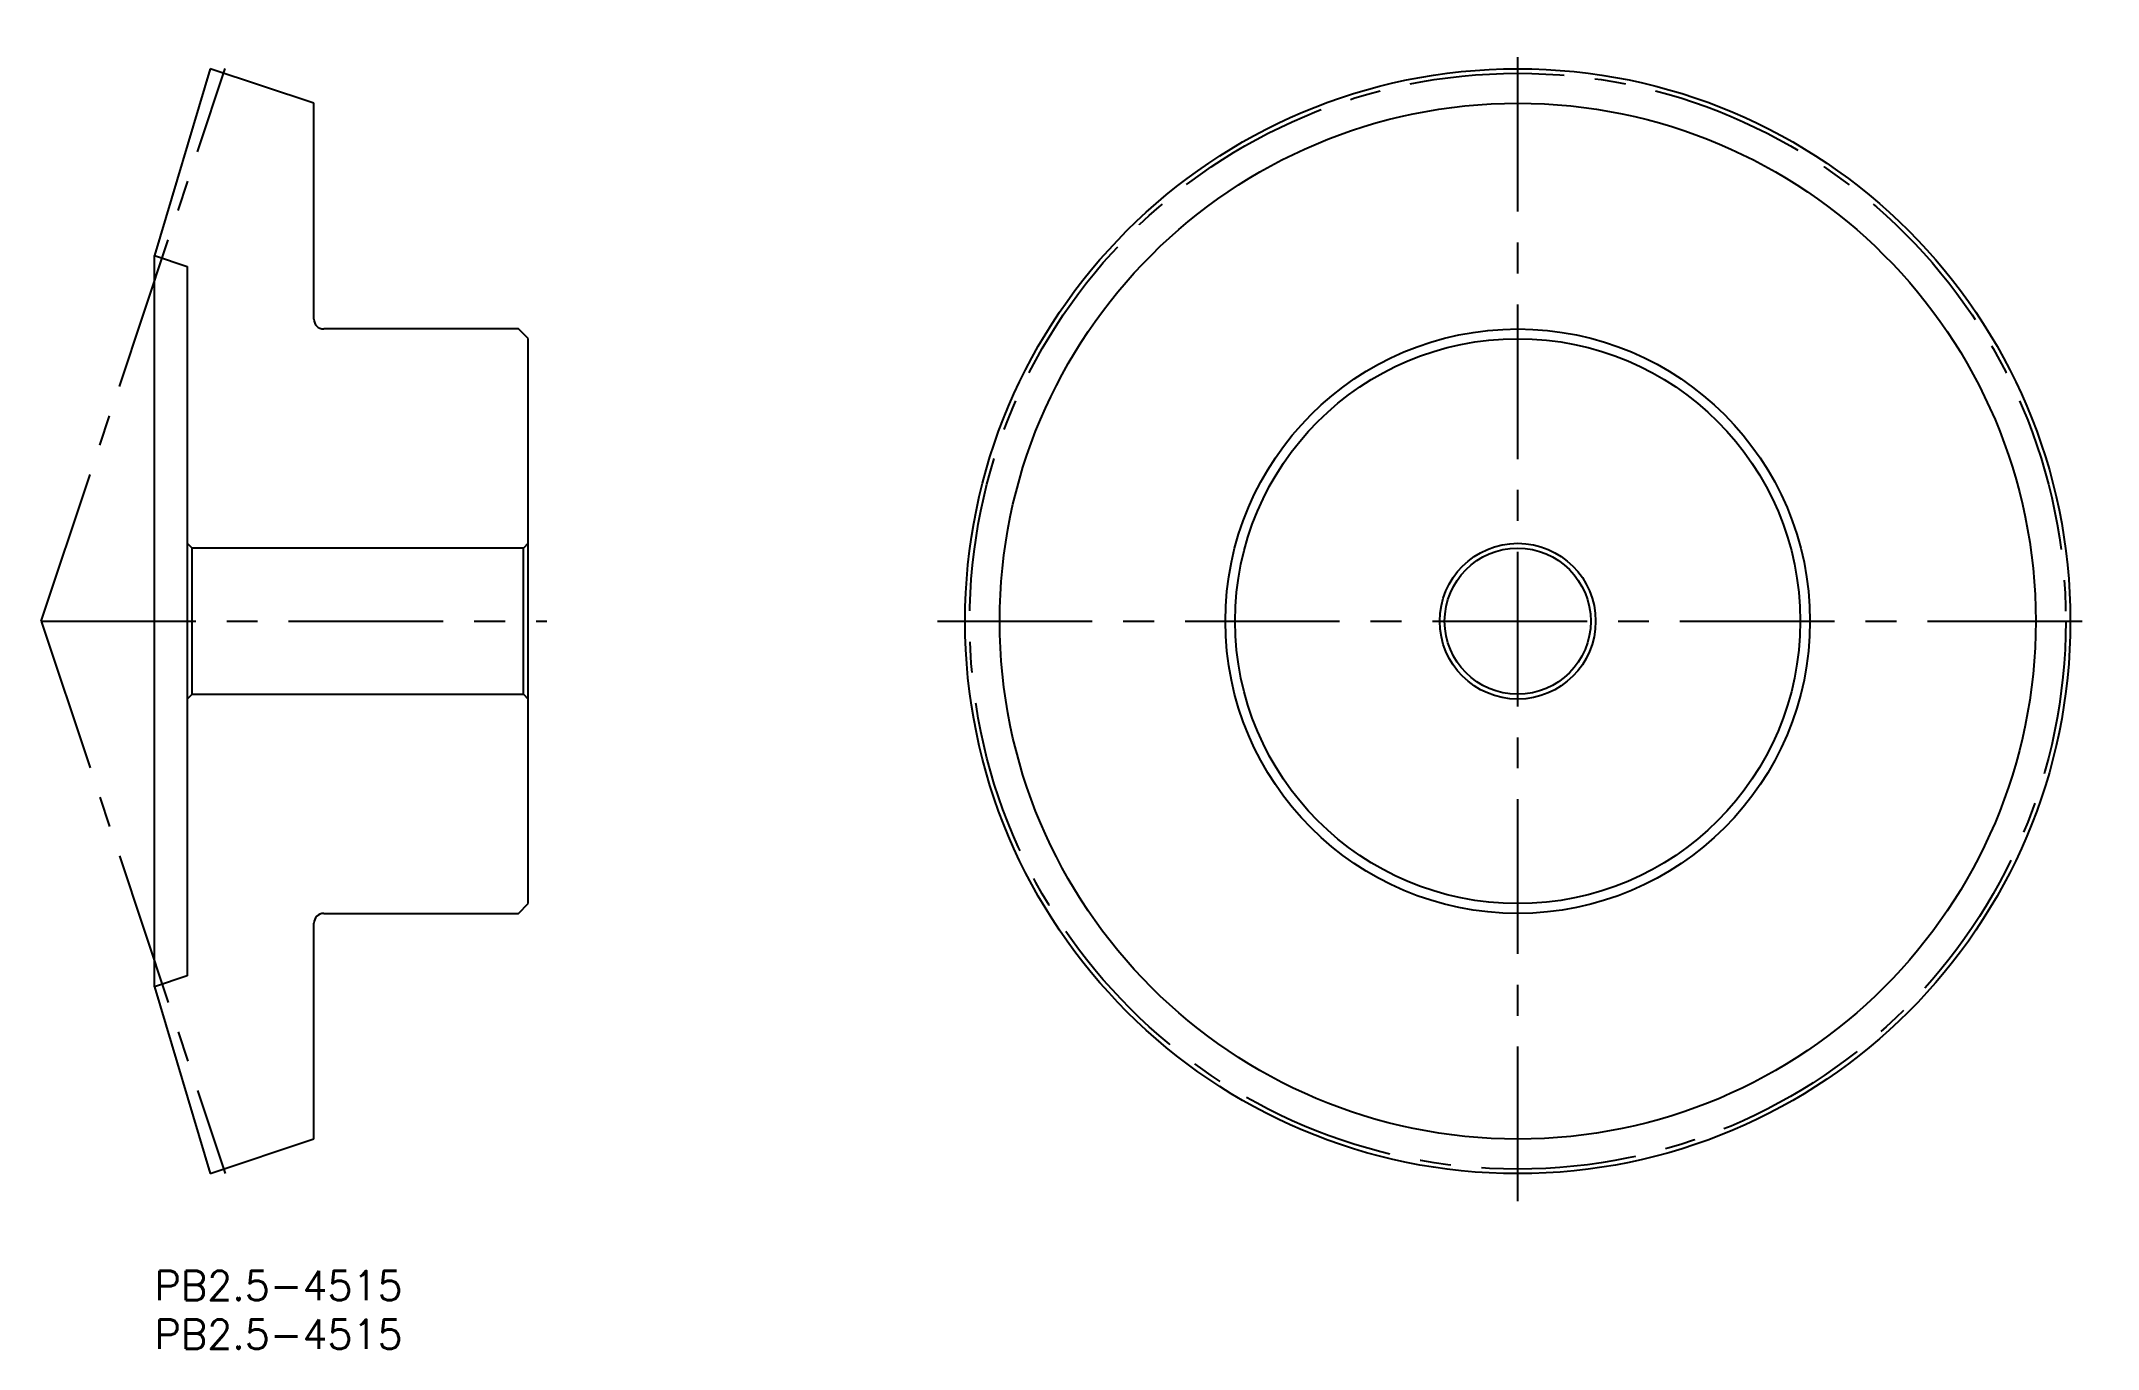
# Model space of a CAD drawing. Extents: x -12 to 199, y -8 to 126.
import ezdxf

# ---------------------------------------------------------------- set-up
doc = ezdxf.new("R2010")
doc.units = 0
doc.header["$LTSCALE"] = 0.5
doc.linetypes.add('CENTER', pattern=[50.8, 31.75, -6.35, 6.35, -6.35])
for name, color, linetype in [('MSM_CENTER', 1, 'CENTER'), ('MSM_CONTINUOUS', 7, 'CONTINUOUS'), ('MSM_PART_NUMBER', 7, 'CONTINUOUS')]:
    doc.layers.add(name, color=color, linetype=linetype)
doc.styles.get("Standard").update_dxf_attribs({"font": 'txt.shx', "height": 3, "bigfont": 'bigfont.shx'})

# ---------------------------------------------------------------- blocks, each defined once
blk = doc.blocks.new('*U17')
at = {"layer": 'MSM_PART_NUMBER'}
blk.add_text('PB2.5-4515', height=3, dxfattribs=at).set_placement((0, -3))
blk = doc.blocks.new('*U18')
at = {"layer": 'MSM_PART_NUMBER'}
blk.add_text('PB2.5-4515', height=3, dxfattribs=at).set_placement((0, -8))

msp = doc.modelspace()

# ---------------------------------------------------------------- linework, layer by layer
at = {"layer": 'MSM_CENTER'}
for p, q in [((139.91, 7.16), (139.91, 126.27)), ((-11.65, 66.71), (7.25, 123.44)), ((-11.65, 66.71), (40.27, 66.71)), ((-11.65, 66.71), (7.25, 9.99)), ((80.36, 66.71), (199.46, 66.71))]:
    msp.add_line(p, q, dxfattribs=at)
msp.add_circle((139.91, 66.71), 56.25, dxfattribs=at)
at = {"layer": 'MSM_CONTINUOUS'}
for p, q in [((5.7, 123.43), (0, 104.25)), ((16.35, 119.88), (5.7, 123.43)), ((16.35, 97.71), (16.35, 119.88)), ((0, 104.25), (3.35, 103.13)), ((0, 29.18), (0, 104.25)), ((3.35, 103.13), (3.35, 30.3)), ((37.35, 96.71), (17.35, 96.71)), ((38.35, 95.72), (37.35, 96.71)), ((38.35, 37.72), (38.35, 95.72)), ((3.85, 74.22), (3.35, 74.72)), ((37.85, 74.22), (3.85, 74.22)), ((3.85, 59.22), (3.85, 74.22)), ((38.35, 74.72), (37.85, 74.22)), ((37.85, 59.22), (37.85, 74.22)), ((3.35, 58.72), (3.85, 59.22)), ((3.85, 59.22), (37.85, 59.22)), ((37.85, 59.22), (38.35, 58.72)), ((17.35, 36.71), (37.35, 36.71)), ((37.35, 36.71), (38.35, 37.72)), ((16.35, 13.55), (16.35, 35.71)), ((3.35, 30.3), (0, 29.18)), ((0, 29.18), (5.7, 10)), ((5.7, 10), (16.35, 13.55))]:
    msp.add_line(p, q, dxfattribs=at)
for radius in [56.72, 53.17, 30, 29, 8, 7.5]:
    msp.add_circle((139.91, 66.71), radius, dxfattribs=at)
for centre, start, end in [((17.35, 97.71), 180, 270), ((17.35, 35.71), 90, 180)]:
    msp.add_arc(centre, 1, start, end, dxfattribs=at)

# ---------------------------------------------------------------- block references
for name in ['*U17', '*U18']:
    msp.add_blockref(name, (0, 0), dxfattribs=at)

doc.saveas('drawing.dxf')
